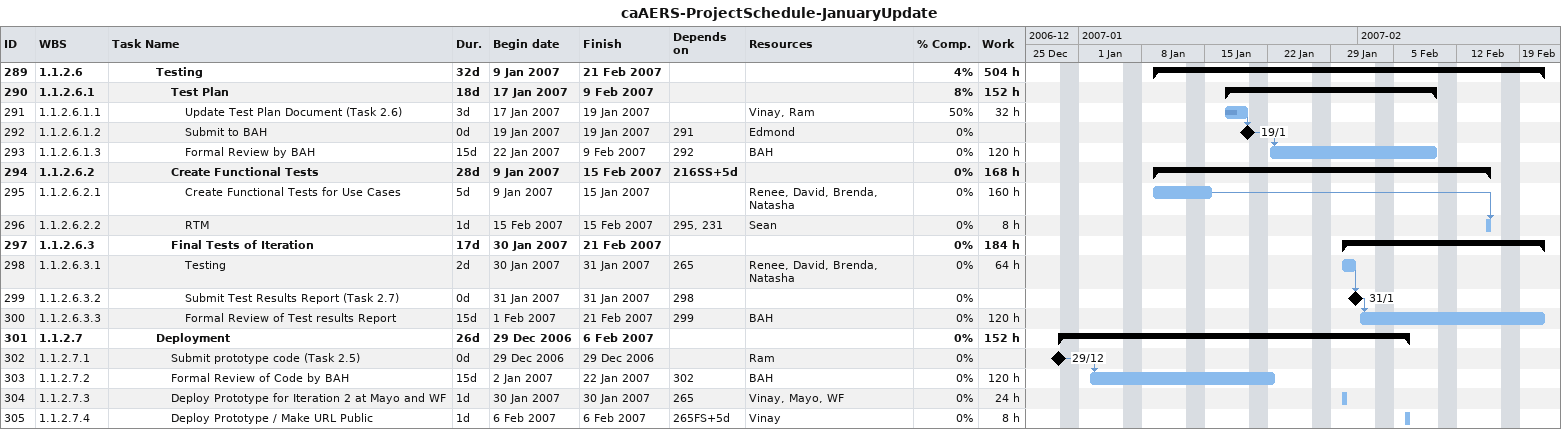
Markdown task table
caAERS-ProjectSchedule-JanuaryUpdate

| ID | WBS | Task | Duration | Start | Finish | Predecessors | Resources | % complete | Work (h) |
|---|---|---|---|---|---|---|---|---|---|
| 289 | 1.1.2.6 | **Testing** | 32d | 2007-01-09 | 2007-02-21 |  |  | 4 | 504 |
| 290 | 1.1.2.6.1 | **Test Plan** | 18d | 2007-01-17 | 2007-02-09 |  |  | 8 | 152 |
| 291 | 1.1.2.6.1.1 | Update Test Plan Document (Task 2.6) | 3d | 2007-01-17 | 2007-01-19 |  | Vinay, Ram | 50 | 32 |
| 292 | 1.1.2.6.1.2 | Submit to BAH | 0d | 2007-01-19 | 2007-01-19 | 291 | Edmond | 0 |  |
| 293 | 1.1.2.6.1.3 | Formal Review by BAH | 15d | 2007-01-22 | 2007-02-09 | 292 | BAH | 0 | 120 |
| 294 | 1.1.2.6.2 | **Create Functional Tests** | 28d | 2007-01-09 | 2007-02-15 | 216SS+5d |  | 0 | 168 |
| 295 | 1.1.2.6.2.1 | Create Functional Tests for Use Cases | 5d | 2007-01-09 | 2007-01-15 |  | Renee, David, Brenda, Natasha | 0 | 160 |
| 296 | 1.1.2.6.2.2 | RTM | 1d | 2007-02-15 | 2007-02-15 | 295, 231 | Sean | 0 | 8 |
| 297 | 1.1.2.6.3 | **Final Tests of Iteration** | 17d | 2007-01-30 | 2007-02-21 |  |  | 0 | 184 |
| 298 | 1.1.2.6.3.1 | Testing | 2d | 2007-01-30 | 2007-01-31 | 265 | Renee, David, Brenda, Natasha | 0 | 64 |
| 299 | 1.1.2.6.3.2 | Submit Test Results Report (Task 2.7) | 0d | 2007-01-31 | 2007-01-31 | 298 |  | 0 |  |
| 300 | 1.1.2.6.3.3 | Formal Review of Test results Report | 15d | 2007-02-01 | 2007-02-21 | 299 | BAH | 0 | 120 |
| 301 | 1.1.2.7 | **Deployment** | 26d | 2006-12-29 | 2007-02-06 |  |  | 0 | 152 |
| 302 | 1.1.2.7.1 | Submit prototype code (Task 2.5) | 0d | 2006-12-29 | 2006-12-29 |  | Ram | 0 |  |
| 303 | 1.1.2.7.2 | Formal Review of Code by BAH | 15d | 2007-01-02 | 2007-01-22 | 302 | BAH | 0 | 120 |
| 304 | 1.1.2.7.3 | Deploy Prototype for Iteration 2 at Mayo and WF | 1d | 2007-01-30 | 2007-01-30 | 265 | Vinay, Mayo, WF | 0 | 24 |
| 305 | 1.1.2.7.4 | Deploy Prototype / Make URL Public | 1d | 2007-02-06 | 2007-02-06 | 265FS+5d | Vinay | 0 | 8 |
